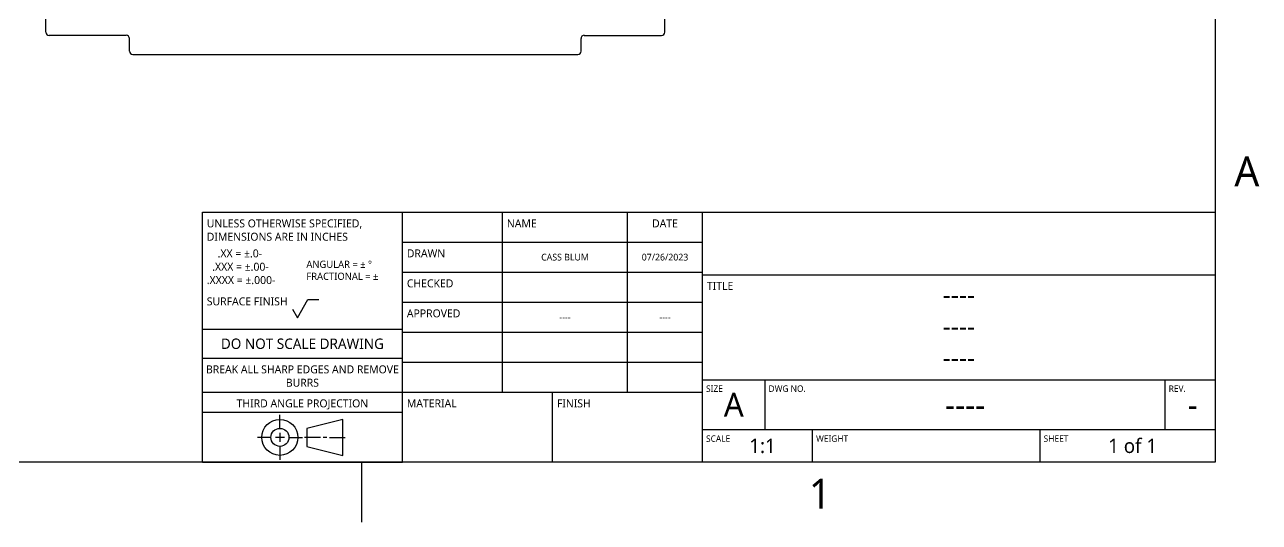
# Model space of a CAD drawing. Extents: x 0.4 to 11.7, y 0 to 8.5.
# Drawn here: x 4.21 to 11.61, y 0.02 to 3.01 of the extents above; entities that cross this region are included whole.
import ezdxf

# ---------------------------------------------------------------- set-up
doc = ezdxf.new("R2010")
doc.units = 0
doc.header["$LTSCALE"] = 0.5
doc.header["$MEASUREMENT"] = 0
for name, color, linetype in [('BORDER_FRAME', 7, 'CONTINUOUS'), ('BORDER_ZONES', 7, 'CONTINUOUS'), ('TITLE_BLOCK', 7, 'CONTINUOUS'), ('VISIBLE', 7, 'CONTINUOUS')]:
    doc.layers.add(name, color=color, linetype=linetype)
doc.styles.add('ONSHAPE-STANDARD', font='NotoSans-Regular.ttf')
doc.styles.add('ONSHAPE-STANDARD-FIELDS', font='')
doc.styles.get('ONSHAPE-STANDARD-FIELDS').set_extended_font_data('Noto Sans')

msp = doc.modelspace()

# ---------------------------------------------------------------- linework, layer by layer
at = {"layer": 'BORDER_FRAME'}
for p, q in [((11.3459, 8.12), (11.3459, 0.38)), ((11.3459, 0.38), (1.1059, 0.38))]:
    msp.add_line(p, q, dxfattribs=at)
at = {"layer": 'BORDER_ZONES'}
msp.add_line((6.2259, 0.38), (6.2259, 0.019), dxfattribs=at)
at = {"layer": 'TITLE_BLOCK'}
for p, q in [((5.2709, 0.38), (5.2709, 1.88)), ((5.2709, 1.88), (6.4709, 1.88)), ((6.4709, 0.38), (6.4709, 1.88)), ((6.4709, 1.88), (8.2709, 1.88)), ((7.0709, 0.8), (7.0709, 1.88)), ((7.8209, 0.8), (7.8209, 1.88)), ((8.2709, 0.38), (8.2709, 1.88)), ((8.2709, 1.88), (11.3459, 1.88)), ((6.4709, 1.7), (8.2709, 1.7)), ((6.4709, 1.52), (8.2709, 1.52)), ((8.2709, 1.505), (11.3459, 1.505)), ((5.8409, 1.246), (5.9039, 1.3552)), ((5.9039, 1.3552), (5.9699, 1.3552)), ((6.4709, 1.34), (8.2709, 1.34)), ((5.8109, 1.298), (5.8409, 1.246)), ((5.2709, 1.178), (6.4709, 1.178)), ((6.4709, 1.16), (8.2709, 1.16)), ((5.2709, 1.004), (6.4709, 1.004)), ((6.4709, 0.98), (8.2709, 0.98)), ((8.2709, 0.875), (11.3459, 0.875)), ((8.6459, 0.575), (8.6459, 0.875)), ((11.0459, 0.575), (11.0459, 0.875)), ((5.2709, 0.8), (6.4709, 0.8)), ((6.4709, 0.8), (8.2709, 0.8)), ((7.3709, 0.38), (7.3709, 0.8)), ((5.2709, 0.68), (6.4709, 0.68)), ((5.7359, 0.5828), (5.7359, 0.6638)), ((6.1139, 0.6368), (5.8979, 0.5828)), ((6.1139, 0.4208), (6.1139, 0.6368)), ((5.6819, 0.5288), (5.6009, 0.5288)), ((5.7629, 0.5288), (5.7089, 0.5288)), ((5.7359, 0.5558), (5.7359, 0.5018)), ((5.7899, 0.5288), (5.8709, 0.5288)), ((5.9789, 0.5288), (5.8844, 0.5288)), ((5.8979, 0.5828), (5.8979, 0.4748)), ((6.0167, 0.5288), (5.9951, 0.5288)), ((6.0329, 0.5288), (6.1274, 0.5288)), ((8.2709, 0.575), (11.3459, 0.575)), ((8.9309, 0.38), (8.9309, 0.575)), ((10.2959, 0.38), (10.2959, 0.575)), ((5.7359, 0.4748), (5.7359, 0.3938)), ((5.8979, 0.4748), (6.1139, 0.4208)), ((5.2709, 0.38), (6.4709, 0.38))]:
    msp.add_line(p, q, dxfattribs=at)
for radius in [0.108, 0.054]:
    msp.add_circle((5.7359, 0.5288), radius, dxfattribs=at)
at = {"layer": 'VISIBLE'}
for p, q in [((4.3314, 2.9609), (4.3314, 3.146)), ((8.044, 2.9609), (8.044, 3.146)), ((4.8137, 2.9412), (4.3511, 2.9412)), ((4.8334, 2.8468), (4.8334, 2.9216)), ((7.542, 2.8468), (7.542, 2.9216)), ((7.5617, 2.9412), (8.0243, 2.9412)), ((4.853, 2.8271), (7.5223, 2.8271))]:
    msp.add_line(p, q, dxfattribs=at)
for centre, start, end in [((4.3511, 2.9609), 180, 270), ((4.8137, 2.9216), 0, 90), ((7.5617, 2.9216), 90, 180), ((8.0243, 2.9609), 270, 0), ((4.853, 2.8468), 180, 270), ((7.5223, 2.8468), 270, 0)]:
    msp.add_arc(centre, 0.0197, start, end, dxfattribs=at)

# ---------------------------------------------------------------- texts
at = {"layer": 'BORDER_ZONES', "char_height": 0.18, "attachment_point": 5, "style": 'ONSHAPE-STANDARD'}
for s, insert in [('A', (11.5359, 2.125)), ('1', (8.9759, 0.19))]:
    msp.add_mtext(s, dxfattribs=dict(at, insert=insert))
at = {"layer": 'TITLE_BLOCK'}
for s, insert, char_height, width, attachment_point, style in [('UNLESS OTHERWISE SPECIFIED, DIMENSIONS ARE IN INCHES', (5.2973, 1.8368), 0.048, 1.176, 1, 'ONSHAPE-STANDARD'), ('NAME', (7.0973, 1.8368), 0.048, 0.735, 1, 'ONSHAPE-STANDARD'), ('DATE', (8.0459, 1.8368), 0.048, 0.441, 2, 'ONSHAPE-STANDARD'), ('    .XX = ±.0-^J  .XXX = ±.00-^J.XXXX = ±.000-', (5.2973, 1.6568), 0.048, 0.588, 1, 'ONSHAPE-STANDARD'), ('DRAWN', (6.4973, 1.6568), 0.048, 0.588, 1, 'ONSHAPE-STANDARD'), ('CASS BLUM', (7.4459, 1.61), 0.04032, 0.75, 5, 'ONSHAPE-STANDARD-FIELDS'), ('07/26/2023', (8.0459, 1.61), 0.04032, 0.45, 5, 'ONSHAPE-STANDARD-FIELDS'), ('^JANGULAR = ± °^JFRACTIONAL = ±', (5.8947, 1.6611), 0.0432, 0.588, 1, 'ONSHAPE-STANDARD'), ('CHECKED', (6.4973, 1.4768), 0.048, 0.588, 1, 'ONSHAPE-STANDARD'), ('TITLE', (8.2973, 1.4618), 0.048, 0.3675, 1, 'ONSHAPE-STANDARD'), ('SURFACE FINISH', (5.2973, 1.3688), 0.048, 0.588, 1, 'ONSHAPE-STANDARD'), ('----', (9.8084, 1.385), 0.1152, 2.775, 5, 'ONSHAPE-STANDARD-FIELDS'), ('APPROVED', (6.4973, 1.2968), 0.048, 0.588, 1, 'ONSHAPE-STANDARD'), ('----', (7.4459, 1.25), 0.04032, 0.75, 5, 'ONSHAPE-STANDARD-FIELDS'), ('----', (8.0459, 1.25), 0.04032, 0.45, 5, 'ONSHAPE-STANDARD-FIELDS'), ('----', (9.8084, 1.196), 0.1152, 2.775, 5, 'ONSHAPE-STANDARD-FIELDS'), ('DO NOT SCALE DRAWING', (5.8709, 1.1218), 0.0624, 1.176, 2, 'ONSHAPE-STANDARD'), ('----', (9.8084, 1.007), 0.1152, 2.775, 5, 'ONSHAPE-STANDARD-FIELDS'), ('BREAK ALL SHARP EDGES AND REMOVE BURRS', (5.8709, 0.9608), 0.048, 1.176, 2, 'ONSHAPE-STANDARD'), ('SIZE', (8.292, 0.8404), 0.0384, 0.3675, 1, 'ONSHAPE-STANDARD'), ('DWG NO.', (8.667, 0.8404), 0.0384, 2.352, 1, 'ONSHAPE-STANDARD'), ('REV.', (11.067, 0.8404), 0.0384, 0.294, 1, 'ONSHAPE-STANDARD'), ('THIRD ANGLE PROJECTION', (5.8709, 0.7568), 0.048, 1.176, 2, 'ONSHAPE-STANDARD'), ('MATERIAL', (6.4973, 0.7568), 0.048, 0.882, 1, 'ONSHAPE-STANDARD'), ('FINISH', (7.3973, 0.7568), 0.048, 0.882, 1, 'ONSHAPE-STANDARD'), ('A', (8.4584, 0.725), 0.144, 0.375, 5, 'ONSHAPE-STANDARD-FIELDS'), ('----', (9.8459, 0.725), 0.144, 2.4, 5, 'ONSHAPE-STANDARD-FIELDS'), ('-', (11.2109, 0.725), 0.144, 0.27, 5, 'ONSHAPE-STANDARD-FIELDS'), ('SCALE', (8.292, 0.5404), 0.0384, 0.6468, 1, 'ONSHAPE-STANDARD'), ('1:1', (8.6309, 0.4775), 0.0864, 0.6, 5, 'ONSHAPE-STANDARD-FIELDS'), ('WEIGHT', (8.952, 0.5404), 0.0384, 1.3377, 1, 'ONSHAPE-STANDARD'), ('SHEET', (10.317, 0.5404), 0.0384, 1.029, 1, 'ONSHAPE-STANDARD'), ('1 of 1', (10.8509, 0.4775), 0.0864, 0.99, 5, 'ONSHAPE-STANDARD-FIELDS')]:
    msp.add_mtext(s, dxfattribs=dict(at, insert=insert, char_height=char_height, width=width, attachment_point=attachment_point, style=style))

doc.saveas('drawing.dxf')
